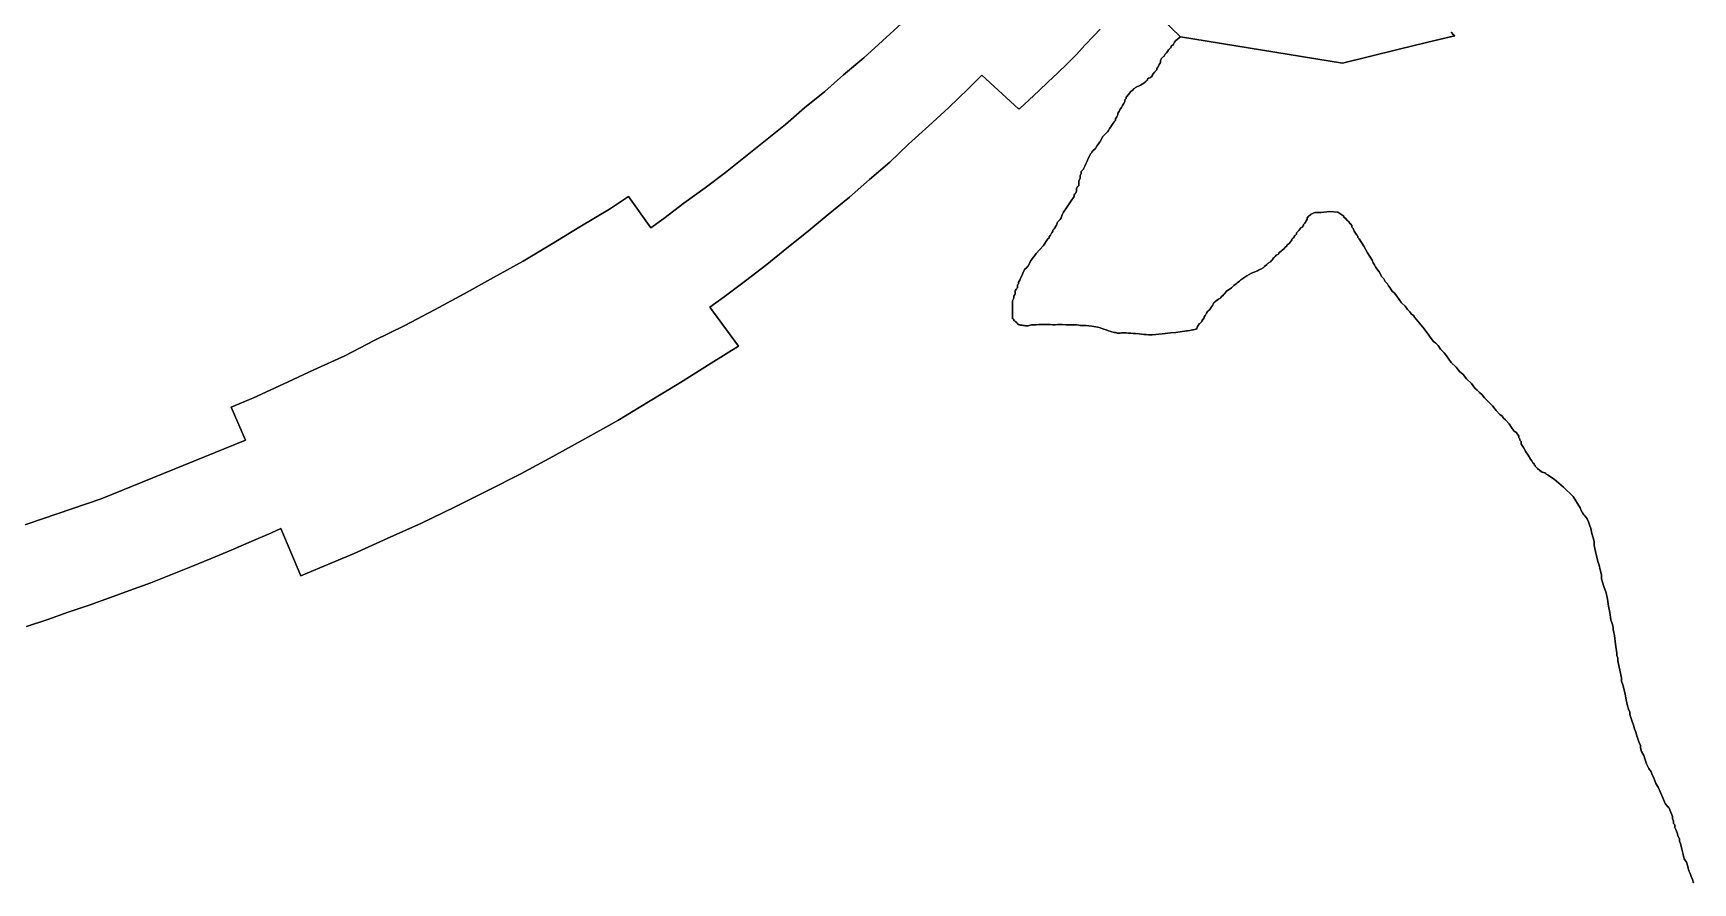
# Model space of a CAD drawing. Header units: inches. Extents: x 11258954 to 11313122, y 3645444 to 3695200.
# Drawn here: x 11285408 to 11286811, y 3677877 to 3678596 of the extents above; entities that cross this region are included whole.
import ezdxf

# ---------------------------------------------------------------- set-up
doc = ezdxf.new("R2010")
doc.units = ezdxf.units.IN
doc.header["$MEASUREMENT"] = 0
doc.layers.add('SchoolBoardDistrict', color=253, linetype='Continuous')
doc.layers.add('SchoolZone_Elementary', color=251, linetype='Continuous')

msp = doc.modelspace()

# ---------------------------------------------------------------- linework, layer by layer
at = {"layer": 'SchoolBoardDistrict'}
for points in [[(11286607, 3678596.5), (11286609, 3678594.25), (11286609.8175, 3678593.637), (11286609.9445, 3678593.542), (11286610, 3678593.5), (11286609.9445, 3678593.4865), (11286609.652, 3678593.417), (11286586, 3678587.75), (11286561.847, 3678581.797), (11286515, 3678570.25), (11286378, 3678592.5), (11286374.0365, 3678589.5275), (11286374, 3678589.5), (11286373.8715, 3678589.307), (11286373, 3678588), (11286372.0965, 3678586.419), (11286372, 3678586.25), (11286371.931, 3678586.1985), (11286370.1655, 3678584.874), (11286370, 3678584.75), (11286370, 3678584.7085), (11286370, 3678584.6945), (11286370, 3678584.6535), (11286370, 3678583.805), (11286370, 3678583.75), (11286369.8345, 3678583.5845), (11286369, 3678582.75), (11286368.055, 3678581.805), (11286368, 3678581.75), (11286367.8895, 3678581.5845), (11286367.055, 3678580.3325), (11286367, 3678580.25), (11286366.8895, 3678580.112), (11286366, 3678579), (11286365.092, 3678578.0915), (11286365, 3678578), (11286364.9265, 3678577.871), (11286364.0865, 3678576.4015), (11286364, 3678576.25), (11286363.921, 3678576.181), (11286362.0785, 3678574.569), (11286362, 3678574.5), (11286361.9135, 3678574.3485), (11286361, 3678572.75), (11286361, 3678572.6945), (11286361, 3678571.055), (11286361, 3678571), (11286360, 3678569.25), (11286359.0185, 3678567.2865), (11286359, 3678567.25), (11286358.853, 3678567.066), (11286358.1655, 3678566.2065), (11286358, 3678566), (11286358, 3678565.986), (11286358, 3678565.945), (11286358, 3678564.8465), (11286358, 3678564.805), (11286358, 3678564.791), (11286358, 3678564.75), (11286357.8345, 3678564.626), (11286357, 3678564), (11286356, 3678562.75), (11286355.11, 3678561.6375), (11286355, 3678561.5), (11286354.945, 3678561.417), (11286354, 3678560), (11286354, 3678559.945), (11286354, 3678559.555), (11286354, 3678559.5), (11286354, 3678559.445), (11286354, 3678559.179), (11286354, 3678559.124), (11286354, 3678559.055), (11286354, 3678559), (11286353.8345, 3678558.9585), (11286353.1655, 3678558.791), (11286353, 3678558.75), (11286353, 3678558.695), (11286353, 3678558.626), (11286353, 3678558.571), (11286353, 3678558.429), (11286353, 3678558.374), (11286353, 3678558.305), (11286353, 3678558.25), (11286352.8345, 3678558.2085), (11286352, 3678558), (11286351, 3678557.75), (11286350.1655, 3678557.124), (11286350, 3678557), (11286350, 3678556.9585), (11286350, 3678556.945), (11286350, 3678556.9035), (11286350, 3678556.0965), (11286350, 3678556.055), (11286350, 3678556.041), (11286350, 3678556), (11286349.8345, 3678555.876), (11286349, 3678555.25), (11286347, 3678553.5), (11286344, 3678551.75), (11286340, 3678549.75), (11286339, 3678549), (11286338.1655, 3678548.5825), (11286338, 3678548.5), (11286338, 3678548.445), (11286338, 3678548.417), (11286338, 3678548.362), (11286338, 3678548.0965), (11286338, 3678548.055), (11286338, 3678548.041), (11286338, 3678548), (11286337.8345, 3678547.876), (11286336, 3678546.5), (11286334, 3678544), (11286332.1655, 3678541.936), (11286332, 3678541.75), (11286332, 3678541.7155), (11286332, 3678541.695), (11286332, 3678540.555), (11286332, 3678540.5), (11286331.8345, 3678540.3345), (11286331.1655, 3678539.6655), (11286331, 3678539.5), (11286331, 3678539.445), (11286331, 3678538.055), (11286331, 3678538), (11286330, 3678536.25), (11286329, 3678534.5), (11286328, 3678533), (11286327, 3678531.5), (11286326, 3678529.5), (11286325, 3678528), (11286325, 3678527.945), (11286325, 3678526.805), (11286325, 3678526.75), (11286324, 3678525), (11286323, 3678523.25), (11286323, 3678523.195), (11286323, 3678522.555), (11286323, 3678522.5), (11286323, 3678522.445), (11286323, 3678521.8465), (11286323, 3678521.805), (11286323, 3678521.7915), (11286323, 3678521.75), (11286322.8345, 3678521.626), (11286322.0365, 3678521.0275), (11286322, 3678521), (11286321.8715, 3678520.807), (11286321, 3678519.5), (11286320, 3678518), (11286319, 3678516.5), (11286318, 3678515), (11286317, 3678513.5), (11286316.11, 3678512.1655), (11286316, 3678512), (11286315.945, 3678511.945), (11286312.1105, 3678508.11), (11286312, 3678508), (11286311.945, 3678507.89), (11286310, 3678504), (11286309.8345, 3678503.7795), (11286307.1655, 3678500.2205), (11286307, 3678500), (11286306.077, 3678498.154), (11286306, 3678498), (11286305.912, 3678497.9335), (11286304.037, 3678496.5275), (11286304, 3678496.5), (11286303.8715, 3678496.307), (11286303.055, 3678495.0825), (11286303, 3678495), (11286302.89, 3678494.862), (11286302.147, 3678493.9335), (11286302, 3678493.75), (11286301.9815, 3678493.7135), (11286301, 3678491.75), (11286300, 3678489.75), (11286299, 3678487.5), (11286298, 3678485.25), (11286297, 3678483.25), (11286296.0305, 3678481.069), (11286296, 3678481), (11286295.865, 3678480.8485), (11286294.1655, 3678478.936), (11286294, 3678478.75), (11286294, 3678478.7155), (11286294, 3678478.695), (11286294, 3678477.055), (11286294, 3678477), (11286293, 3678475.25), (11286293, 3678475.195), (11286293, 3678473.055), (11286293, 3678473), (11286292, 3678470.5), (11286292, 3678470.445), (11286292, 3678468.805), (11286292, 3678468.75), (11286292, 3678468.695), (11286292, 3678467.305), (11286292, 3678467.264), (11286292, 3678467.25), (11286291.8345, 3678467.0435), (11286291.147, 3678466.184), (11286291, 3678466), (11286290.9815, 3678465.9635), (11286290, 3678464), (11286290, 3678463.945), (11286290, 3678462.055), (11286290, 3678462), (11286289.077, 3678460.1545), (11286289, 3678460), (11286288.912, 3678459.934), (11286288.1655, 3678459.374), (11286288, 3678459.25), (11286288, 3678459.209), (11286288, 3678459.195), (11286288, 3678459.1535), (11286288, 3678458.555), (11286288, 3678458.5), (11286288, 3678458.445), (11286288, 3678457.805), (11286288, 3678457.75), (11286285, 3678453), (11286282, 3678448.75), (11286279, 3678444.25), (11286278, 3678442), (11286277, 3678439.5), (11286276.1105, 3678438.1655), (11286276, 3678438), (11286275.945, 3678437.945), (11286274.134, 3678436.134), (11286274, 3678436), (11286273.9685, 3678435.9135), (11286273, 3678433.25), (11286271.1105, 3678430.1795), (11286271, 3678430), (11286270.945, 3678429.959), (11286270.1655, 3678429.374), (11286270, 3678429.25), (11286270, 3678429.209), (11286270, 3678429.195), (11286270, 3678429.1535), (11286270, 3678428.5555), (11286270, 3678428.5), (11286270, 3678428.445), (11286270, 3678428.0555), (11286270, 3678428.014), (11286270, 3678428), (11286269.8345, 3678427.7935), (11286269.138, 3678426.9225), (11286269, 3678426.75), (11286268.9725, 3678426.702), (11286268, 3678425), (11286267, 3678423.5), (11286267, 3678423.445), (11286267, 3678423.0555), (11286267, 3678423), (11286267, 3678422.945), (11286267, 3678422.638), (11286267, 3678422.583), (11286267, 3678422.5555), (11286267, 3678422.5), (11286266.835, 3678422.4175), (11286266.0275, 3678422.014), (11286266, 3678422), (11286265.8625, 3678421.7935), (11286262.099, 3678416.149), (11286262, 3678416), (11286261.934, 3678415.9285), (11286256, 3678409.5), (11286255.836, 3678409.2785), (11286251.164, 3678402.9715), (11286251, 3678402.75), (11286250, 3678400.75), (11286249.0185, 3678398.7865), (11286249, 3678398.75), (11286248.853, 3678398.566), (11286248, 3678397.5), (11286246.1105, 3678395.8465), (11286246, 3678395.75), (11286245.945, 3678395.626), (11286245, 3678393.5), (11286244, 3678391), (11286243, 3678389), (11286242, 3678387), (11286241, 3678385.25), (11286241, 3678385.195), (11286241, 3678384.055), (11286241, 3678384.0135), (11286241, 3678384), (11286240.835, 3678383.793), (11286240.1655, 3678382.9565), (11286240, 3678382.75), (11286240, 3678382.736), (11286240, 3678382.695), (11286240, 3678381.805), (11286240, 3678381.75), (11286240, 3678381.695), (11286240, 3678380.555), (11286240, 3678380.5135), (11286240, 3678380.5), (11286239.835, 3678380.293), (11286239.1105, 3678379.3875), (11286239, 3678379.25), (11286238.945, 3678379.167), (11286238, 3678377.75), (11286238, 3678377.695), (11286238, 3678376.305), (11286238, 3678376.25), (11286238, 3678376.195), (11286238, 3678375.055), (11286238, 3678375.0135), (11286238, 3678375), (11286237.8345, 3678374.793), (11286237.165, 3678373.9565), (11286237, 3678373.75), (11286237, 3678373.736), (11286237, 3678373.695), (11286237, 3678371.805), (11286237, 3678371.75), (11286236, 3678369.5), (11286236, 3678369.445), (11286236, 3678367.555), (11286236, 3678367.5), (11286236, 3678367.445), (11286236, 3678366.555), (11286236, 3678366.5), (11286236, 3678366.445), (11286236, 3678365.555), (11286236, 3678365.5), (11286236, 3678365.445), (11286236, 3678364.305), (11286236, 3678364.25), (11286236, 3678364.195), (11286236, 3678363.555), (11286236, 3678363.5), (11286236, 3678363.445), (11286236, 3678362.555), (11286236, 3678362.5), (11286236, 3678362.445), (11286236, 3678362.055), (11286236, 3678362), (11286236, 3678361.945), (11286236, 3678361.055), (11286236, 3678361), (11286236, 3678360.945), (11286236, 3678360.055), (11286236, 3678360), (11286236, 3678359.945), (11286236, 3678359.305), (11286236, 3678359.25), (11286236, 3678359.195), (11286236, 3678358.055), (11286236, 3678358), (11286236, 3678357.945), (11286236, 3678356.555), (11286236, 3678356.5), (11286236, 3678356.445), (11286236, 3678355.055), (11286236, 3678355), (11286236, 3678354.945), (11286236, 3678354.555), (11286236, 3678354.5), (11286236, 3678354.445), (11286236, 3678354.305), (11286236, 3678354.25), (11286237, 3678354), (11286237, 3678353.945), (11286237, 3678353.555), (11286237, 3678353.5), (11286237, 3678353.445), (11286237, 3678353.055), (11286237, 3678353), (11286237, 3678352.945), (11286237, 3678352.805), (11286237, 3678352.75), (11286238, 3678352.25), (11286238, 3678352.195), (11286238, 3678352.055), (11286238, 3678352), (11286239, 3678351.5), (11286239, 3678351.445), (11286239, 3678351.055), (11286239, 3678351), (11286240, 3678350.5), (11286240, 3678350.445), (11286240, 3678350.055), (11286240, 3678350), (11286241, 3678349.5), (11286242, 3678349), (11286242, 3678348.945), (11286242, 3678348.805), (11286242, 3678348.75), (11286243, 3678348.75), (11286244, 3678348.75), (11286245, 3678348.5), (11286246, 3678348.5), (11286247, 3678348.25), (11286248, 3678348.25), (11286249, 3678348.25), (11286250, 3678348.5), (11286251, 3678348.75), (11286252, 3678349), (11286253, 3678349), (11286254, 3678349), (11286256, 3678349), (11286258, 3678349.25), (11286259, 3678349.25), (11286261, 3678349.5), (11286263, 3678349.5), (11286265, 3678349.5), (11286267, 3678349.25), (11286268, 3678349.25), (11286270, 3678349), (11286272, 3678349), (11286274, 3678349.25), (11286275, 3678349.25), (11286278, 3678349.25), (11286281, 3678349), (11286284, 3678349), (11286286, 3678349), (11286288, 3678349), (11286290, 3678349), (11286292, 3678348.75), (11286293, 3678348.5), (11286294, 3678348.5), (11286298, 3678348.5), (11286303, 3678348), (11286308, 3678347), (11286310, 3678346.5), (11286313, 3678345.5), (11286315, 3678344.75), (11286317, 3678344), (11286319, 3678343.5), (11286320, 3678343.25), (11286321, 3678343), (11286322, 3678342.75), (11286323, 3678342.5), (11286324, 3678342.25), (11286324, 3678342.195), (11286324, 3678342.055), (11286324, 3678342), (11286325, 3678342), (11286326, 3678342), (11286327, 3678342), (11286328, 3678342.25), (11286330, 3678342.25), (11286332, 3678342.25), (11286334, 3678342), (11286336, 3678342), (11286338, 3678341.75), (11286340, 3678341.75), (11286343, 3678341.5), (11286347, 3678341), (11286349, 3678341), (11286351, 3678340.75), (11286354, 3678340.75), (11286357, 3678341), (11286365, 3678341.75), (11286369.5, 3678342.25), (11286374, 3678342.75), (11286383, 3678344), (11286384, 3678344), (11286386, 3678344.25), (11286388, 3678344.75), (11286389, 3678345), (11286391, 3678345.5), (11286391.8345, 3678346.126), (11286392, 3678346.25), (11286392, 3678346.2915), (11286392, 3678346.305), (11286392, 3678346.3465), (11286392, 3678346.445), (11286392, 3678346.5), (11286392, 3678346.555), (11286392, 3678346.695), (11286392, 3678346.75), (11286392, 3678346.805), (11286392, 3678346.945), (11286392, 3678347), (11286393.8895, 3678349.8345), (11286394, 3678350), (11286394.055, 3678350.055), (11286395.908, 3678351.908), (11286396, 3678352), (11286396.0735, 3678352.1285), (11286396.9725, 3678353.7015), (11286397, 3678353.75), (11286397.1375, 3678353.922), (11286397.8345, 3678354.7935), (11286398, 3678355), (11286398, 3678355.0135), (11286398, 3678355.055), (11286398, 3678355.945), (11286398, 3678355.986), (11286398, 3678356), (11286398.165, 3678356.2065), (11286398.862, 3678357.0775), (11286399, 3678357.25), (11286399.0275, 3678357.298), (11286400, 3678359), (11286400.8895, 3678360.3345), (11286401, 3678360.5), (11286401.055, 3678360.555), (11286402.982, 3678362.4815), (11286403, 3678362.5), (11286403.147, 3678362.702), (11286403.162, 3678362.723), (11286404.838, 3678365.027), (11286405, 3678365.25), (11286405.956, 3678367.401), (11286406, 3678367.5), (11286406.1215, 3678367.6215), (11286408, 3678369.5), (11286410, 3678370.75), (11286411.9685, 3678371.9805), (11286412, 3678372), (11286412.134, 3678372.2005), (11286412.857, 3678373.285), (11286413, 3678373.5), (11286413.022, 3678373.5055), (11286413.835, 3678373.7085), (11286414, 3678373.75), (11286414, 3678373.805), (11286414, 3678373.874), (11286414, 3678373.929), (11286414, 3678374.1535), (11286414, 3678374.195), (11286414, 3678374.2085), (11286414, 3678374.25), (11286414.1655, 3678374.374), (11286414.9635, 3678374.9725), (11286415, 3678375), (11286415.1285, 3678375.193), (11286415.89, 3678376.3345), (11286416, 3678376.5), (11286416.0555, 3678376.555), (11286417, 3678377.5), (11286419, 3678379), (11286421, 3678380.5), (11286423, 3678382.25), (11286425, 3678383.75), (11286426, 3678384.75), (11286428, 3678386), (11286429, 3678387.25), (11286434, 3678390.5), (11286438, 3678392.75), (11286443, 3678394.75), (11286444, 3678395.25), (11286445, 3678395.75), (11286446, 3678396.25), (11286448, 3678397.25), (11286449, 3678398.5), (11286451, 3678400), (11286452, 3678401.25), (11286454, 3678402.25), (11286455, 3678403.5), (11286455.8345, 3678404.126), (11286456, 3678404.25), (11286456, 3678404.291), (11286456, 3678404.305), (11286456, 3678404.3465), (11286456, 3678404.9035), (11286456, 3678404.945), (11286456, 3678404.9585), (11286456, 3678405), (11286456.1655, 3678405.124), (11286457, 3678405.75), (11286458, 3678406.75), (11286459, 3678408), (11286460.8345, 3678408.917), (11286461, 3678409), (11286461, 3678409.055), (11286461, 3678409.0825), (11286461, 3678409.1375), (11286461, 3678409.6535), (11286461, 3678409.6945), (11286461, 3678409.7085), (11286461, 3678409.75), (11286461.1655, 3678409.874), (11286462, 3678410.5), (11286463, 3678411.25), (11286464, 3678412.25), (11286465, 3678413), (11286465.8345, 3678413.626), (11286466, 3678413.75), (11286466, 3678413.791), (11286466, 3678413.805), (11286466, 3678413.8465), (11286466, 3678414.1535), (11286466, 3678414.1945), (11286466, 3678414.2085), (11286466, 3678414.25), (11286466.1655, 3678414.374), (11286467, 3678415), (11286467.8345, 3678415.626), (11286468, 3678415.75), (11286468, 3678415.791), (11286468, 3678415.805), (11286468, 3678415.8465), (11286468, 3678416.4035), (11286468, 3678416.4445), (11286468, 3678416.4585), (11286468, 3678416.5), (11286468.1655, 3678416.624), (11286469, 3678417.25), (11286470, 3678418), (11286471, 3678419.25), (11286471.8345, 3678420.293), (11286472, 3678420.5), (11286472, 3678420.5135), (11286472, 3678420.555), (11286472, 3678421.362), (11286472, 3678421.417), (11286472, 3678421.4445), (11286472, 3678421.5), (11286472.1655, 3678421.5825), (11286472.8345, 3678421.9175), (11286473, 3678422), (11286473, 3678422.0555), (11286473, 3678422.083), (11286473, 3678422.138), (11286473, 3678422.3625), (11286473, 3678422.4175), (11286473, 3678422.445), (11286473, 3678422.5), (11286473.1655, 3678422.583), (11286473.8345, 3678422.9175), (11286474, 3678423), (11286474, 3678423.0555), (11286474, 3678423.083), (11286474, 3678423.138), (11286474, 3678423.445), (11286474, 3678423.5), (11286474, 3678423.5555), (11286474, 3678423.9035), (11286474, 3678423.945), (11286474, 3678423.959), (11286474, 3678424), (11286474.1655, 3678424.124), (11286475, 3678424.75), (11286475.8345, 3678425.585), (11286476, 3678425.75), (11286476, 3678425.8055), (11286476, 3678426.695), (11286476, 3678426.75), (11286476.1655, 3678426.9155), (11286477, 3678427.75), (11286478, 3678429), (11286479, 3678430), (11286479.8345, 3678431.0435), (11286480, 3678431.25), (11286480, 3678431.264), (11286480, 3678431.3055), (11286480, 3678431.321), (11286480, 3678431.376), (11286480, 3678431.445), (11286480, 3678431.5), (11286480.1655, 3678431.5415), (11286481, 3678431.75), (11286481.8345, 3678432.7935), (11286482, 3678433), (11286482, 3678433.014), (11286482, 3678433.0555), (11286482, 3678433.945), (11286482, 3678434), (11286482.1655, 3678434.1655), (11286483, 3678435), (11286483.8345, 3678435.835), (11286484, 3678436), (11286484, 3678436.0555), (11286484, 3678436.945), (11286484, 3678437), (11286484.1655, 3678437.1655), (11286484.8345, 3678437.835), (11286485, 3678438), (11286485, 3678438.055), (11286485, 3678438.195), (11286485, 3678438.25), (11286485, 3678438.305), (11286485, 3678438.445), (11286485, 3678438.5), (11286485, 3678438.555), (11286485, 3678438.945), (11286485, 3678439), (11286485, 3678439.055), (11286485, 3678439.6125), (11286485, 3678439.6675), (11286485, 3678439.695), (11286485, 3678439.75), (11286485.1655, 3678439.833), (11286485.8345, 3678440.1675), (11286486, 3678440.25), (11286486, 3678440.305), (11286486, 3678440.333), (11286486, 3678440.388), (11286486, 3678440.821), (11286486, 3678440.876), (11286486, 3678440.945), (11286486, 3678441), (11286486.1655, 3678441.0415), (11286486.8345, 3678441.209), (11286487, 3678441.25), (11286487, 3678441.305), (11286487, 3678441.374), (11286487, 3678441.4295), (11286487, 3678441.571), (11286487, 3678441.626), (11286487, 3678441.695), (11286487, 3678441.75), (11286487.1655, 3678441.7915), (11286487.8345, 3678441.959), (11286488, 3678442), (11286488, 3678442.055), (11286488, 3678442.124), (11286488, 3678442.1795), (11286488, 3678442.3625), (11286488, 3678442.4175), (11286488, 3678442.445), (11286488, 3678442.5), (11286488.1655, 3678442.583), (11286489, 3678443), (11286489.8345, 3678443.209), (11286490, 3678443.25), (11286490, 3678443.305), (11286490, 3678443.321), (11286490, 3678443.374), (11286490, 3678443.4295), (11286490, 3678443.445), (11286490, 3678443.5), (11286490.1655, 3678443.5415), (11286491, 3678443.75), (11286492, 3678444), (11286493, 3678444), (11286495, 3678444), (11286496, 3678444), (11286497, 3678444), (11286504, 3678445), (11286511, 3678444.5), (11286516, 3678441), (11286516, 3678440.945), (11286516, 3678440.305), (11286516, 3678440.25), (11286517, 3678439.5), (11286518, 3678438.75), (11286518, 3678438.695), (11286518, 3678438.555), (11286518, 3678438.5), (11286518, 3678438.445), (11286518, 3678438.305), (11286518, 3678438.25), (11286518, 3678438.195), (11286518, 3678438.055), (11286518, 3678438), (11286519, 3678437.75), (11286519, 3678437.695), (11286519, 3678437.3055), (11286519, 3678437.25), (11286520, 3678436.75), (11286520, 3678436.695), (11286520, 3678436.5555), (11286520, 3678436.5), (11286520, 3678436.445), (11286520, 3678436.3055), (11286520, 3678436.25), (11286521, 3678436), (11286521, 3678435.945), (11286521, 3678435.8055), (11286521, 3678435.75), (11286521, 3678435.695), (11286521, 3678435.0555), (11286521, 3678435), (11286522, 3678434.25), (11286523, 3678433), (11286523, 3678432.945), (11286523, 3678431.8055), (11286523, 3678431.75), (11286524, 3678430.5), (11286525, 3678428.25), (11286526, 3678426.5), (11286527, 3678425), (11286528, 3678424), (11286528, 3678423.945), (11286528, 3678423.0555), (11286528, 3678423), (11286529, 3678421.75), (11286533, 3678415.75), (11286536, 3678410), (11286540, 3678403.75), (11286541, 3678401.5), (11286542, 3678399.75), (11286543, 3678398.25), (11286544, 3678396.5), (11286546, 3678394), (11286547, 3678392), (11286548, 3678390), (11286550, 3678388), (11286551, 3678385.75), (11286553, 3678383.75), (11286554, 3678382), (11286555, 3678380.75), (11286556, 3678379.25), (11286557, 3678377.5), (11286559, 3678376), (11286561, 3678373.25), (11286563, 3678370.5), (11286565, 3678367.75), (11286568, 3678364.75), (11286570, 3678362), (11286572, 3678360), (11286573, 3678358.5), (11286575, 3678357), (11286576, 3678355.5), (11286580, 3678350.5), (11286584, 3678345.75), (11286588, 3678340.25), (11286590, 3678337.5), (11286592, 3678335), (11286594, 3678333.5), (11286596, 3678331.5), (11286598, 3678328.5), (11286601, 3678325.5), (11286603, 3678322.75), (11286605, 3678320), (11286607, 3678317.25), (11286611, 3678313.25), (11286614, 3678309.75), (11286617, 3678307), (11286620, 3678303.5), (11286624, 3678299.5), (11286627, 3678295.5), (11286629, 3678293.75), (11286631, 3678292), (11286633, 3678290), (11286635, 3678287.5), (11286637, 3678285.25), (11286639, 3678283.5), (11286642, 3678280.5), (11286645, 3678276.75), (11286648, 3678273.25), (11286650, 3678271.75), (11286651, 3678270.5), (11286653, 3678268.75), (11286656, 3678265.25), (11286658, 3678262.25), (11286660, 3678259.5), (11286662, 3678258), (11286663, 3678256.5), (11286664, 3678255), (11286664, 3678254.9445), (11286664, 3678254.305), (11286664, 3678254.25), (11286664, 3678254.1945), (11286664, 3678253.555), (11286664, 3678253.5), (11286665, 3678252.75), (11286665, 3678252.6945), (11286665, 3678251.555), (11286665, 3678251.5), (11286666, 3678250.5), (11286666, 3678250.4445), (11286666, 3678249.805), (11286666, 3678249.75), (11286666, 3678249.6945), (11286666, 3678248.555), (11286666, 3678248.5), (11286667, 3678247), (11286668, 3678245.25), (11286670, 3678241.75), (11286672, 3678238.75), (11286674, 3678235.5), (11286675, 3678234), (11286676, 3678232.5), (11286677, 3678231.5), (11286677, 3678231.445), (11286677, 3678230.805), (11286677, 3678230.75), (11286678, 3678230), (11286678, 3678229.945), (11286678, 3678229.555), (11286678, 3678229.5), (11286680, 3678227.5), (11286682, 3678226), (11286684, 3678224.5), (11286686, 3678224), (11286687, 3678223.25), (11286687, 3678223.195), (11286687, 3678223.055), (11286687, 3678223), (11286689, 3678222), (11286691, 3678220.5), (11286694, 3678218.5), (11286702, 3678211.75), (11286710, 3678204), (11286716, 3678194.25), (11286717, 3678192), (11286718, 3678190), (11286719, 3678188.5), (11286720, 3678187.5), (11286721, 3678186.25), (11286722, 3678185), (11286723, 3678182.5), (11286724, 3678180), (11286725, 3678177), (11286726, 3678172.75), (11286727, 3678169), (11286728, 3678166), (11286728, 3678165.945), (11286728, 3678162.555), (11286728, 3678162.5), (11286729, 3678157.5), (11286730, 3678152.5), (11286731, 3678149), (11286732, 3678145.75), (11286733, 3678142), (11286734, 3678137.75), (11286734, 3678137.695), (11286734, 3678134.305), (11286734, 3678134.25), (11286735, 3678131.5), (11286736, 3678127.75), (11286738, 3678122.5), (11286739, 3678117), (11286740, 3678111.25), (11286741, 3678105.75), (11286742, 3678099.5), (11286743, 3678096.5), (11286744, 3678093.5), (11286744, 3678093.445), (11286744, 3678091.555), (11286744, 3678091.5), (11286745, 3678086.25), (11286746, 3678079), (11286747, 3678071.5), (11286747, 3678071.445), (11286747, 3678069.555), (11286747, 3678069.5), (11286748, 3678067.25), (11286748, 3678067.195), (11286748, 3678065.055), (11286748, 3678065), (11286749, 3678059.5), (11286750, 3678054.5), (11286751, 3678050.25), (11286751, 3678050.195), (11286751, 3678047.805), (11286751, 3678047.75), (11286752, 3678044.75), (11286753, 3678041.5), (11286754, 3678036.75), (11286755, 3678032), (11286756, 3678027), (11286757, 3678024), (11286758, 3678021.5), (11286758, 3678021.445), (11286758, 3678019.555), (11286758, 3678019.5), (11286759, 3678017), (11286760, 3678013.75), (11286761, 3678010.5), (11286762, 3678007.5), (11286763, 3678004.5), (11286764, 3678001.5), (11286765, 3677998.25), (11286766, 3677995.5), (11286767, 3677993.5), (11286767, 3677993.445), (11286767, 3677991.305), (11286767, 3677991.25), (11286768, 3677988.25), (11286770, 3677985), (11286771, 3677981.25), (11286772, 3677977.75), (11286774, 3677974), (11286776, 3677971), (11286777, 3677968.5), (11286778, 3677966.5), (11286779, 3677964.25), (11286780, 3677961.25), (11286782, 3677958), (11286784, 3677953.5), (11286786, 3677949), (11286788, 3677944.25), (11286789, 3677943), (11286790, 3677941.75), (11286791, 3677941), (11286792, 3677939), (11286793, 3677936.25), (11286794, 3677933.25), (11286794, 3677933.195), (11286794, 3677931.5555), (11286794, 3677931.5), (11286795, 3677929.5), (11286795, 3677929.445), (11286795, 3677927.555), (11286795, 3677927.5), (11286796, 3677926.25), (11286796, 3677926.1945), (11286796, 3677925.055), (11286796, 3677925), (11286796, 3677924.9445), (11286796, 3677924.055), (11286796, 3677924), (11286797, 3677922.25), (11286798, 3677919.5), (11286799, 3677916.5), (11286800, 3677914.5), (11286800, 3677914.4445), (11286800, 3677912.555), (11286800, 3677912.5), (11286801, 3677910.5), (11286802, 3677905.75), (11286803, 3677901.25), (11286804, 3677897.5), (11286806, 3677894.75), (11286807, 3677891), (11286808, 3677887.5), (11286809, 3677885), (11286810, 3677882.5), (11286811, 3677880), (11286812, 3677877.25)], [(11286812, 3677877.25), (11286811, 3677880), (11286810, 3677882.5), (11286809, 3677885), (11286808, 3677887.5), (11286807, 3677891), (11286806, 3677894.75), (11286804, 3677897.5), (11286803, 3677901.25), (11286802, 3677905.75), (11286801, 3677910.5), (11286800, 3677912.5), (11286800, 3677912.555), (11286800, 3677914.4445), (11286800, 3677914.5), (11286799, 3677916.5), (11286798, 3677919.5), (11286797, 3677922.25), (11286796, 3677924), (11286796, 3677924.055), (11286796, 3677924.9445), (11286796, 3677925), (11286796, 3677925.055), (11286796, 3677926.1945), (11286796, 3677926.25), (11286795, 3677927.5), (11286795, 3677927.555), (11286795, 3677929.445), (11286795, 3677929.5), (11286794, 3677931.5), (11286794, 3677931.5555), (11286794, 3677933.195), (11286794, 3677933.25), (11286793, 3677936.25), (11286792, 3677939), (11286791, 3677941), (11286790, 3677941.75), (11286789, 3677943), (11286788, 3677944.25), (11286786, 3677949), (11286784, 3677953.5), (11286782, 3677958), (11286780, 3677961.25), (11286779, 3677964.25), (11286778, 3677966.5), (11286777, 3677968.5), (11286776, 3677971), (11286774, 3677974), (11286772, 3677977.75), (11286771, 3677981.25), (11286770, 3677985), (11286768, 3677988.25), (11286767, 3677991.25), (11286767, 3677991.305), (11286767, 3677993.445), (11286767, 3677993.5), (11286766, 3677995.5), (11286765, 3677998.25), (11286764, 3678001.5), (11286763, 3678004.5), (11286762, 3678007.5), (11286761, 3678010.5), (11286760, 3678013.75), (11286759, 3678017), (11286758, 3678019.5), (11286758, 3678019.555), (11286758, 3678021.445), (11286758, 3678021.5), (11286757, 3678024), (11286756, 3678027), (11286755, 3678032), (11286754, 3678036.75), (11286753, 3678041.5), (11286752, 3678044.75), (11286751, 3678047.75), (11286751, 3678047.805), (11286751, 3678050.195), (11286751, 3678050.25), (11286750, 3678054.5), (11286749, 3678059.5), (11286748, 3678065), (11286748, 3678065.055), (11286748, 3678067.195), (11286748, 3678067.25), (11286747, 3678069.5), (11286747, 3678069.555), (11286747, 3678071.445), (11286747, 3678071.5), (11286746, 3678079), (11286745, 3678086.25), (11286744, 3678091.5), (11286744, 3678091.555), (11286744, 3678093.445), (11286744, 3678093.5), (11286743, 3678096.5), (11286742, 3678099.5), (11286741, 3678105.75), (11286740, 3678111.25), (11286739, 3678117), (11286738, 3678122.5), (11286736, 3678127.75), (11286735, 3678131.5), (11286734, 3678134.25), (11286734, 3678134.305), (11286734, 3678137.695), (11286734, 3678137.75), (11286733, 3678142), (11286732, 3678145.75), (11286731, 3678149), (11286730, 3678152.5), (11286729, 3678157.5), (11286728, 3678162.5), (11286728, 3678162.555), (11286728, 3678165.945), (11286728, 3678166), (11286727, 3678169), (11286726, 3678172.75), (11286725, 3678177), (11286724, 3678180), (11286723, 3678182.5), (11286722, 3678185), (11286721, 3678186.25), (11286720, 3678187.5), (11286719, 3678188.5), (11286718, 3678190), (11286717, 3678192), (11286716, 3678194.25), (11286710, 3678204), (11286702, 3678211.75), (11286694, 3678218.5), (11286691, 3678220.5), (11286689, 3678222), (11286687, 3678223), (11286687, 3678223.055), (11286687, 3678223.195), (11286687, 3678223.25), (11286686, 3678224), (11286684, 3678224.5), (11286682, 3678226), (11286680, 3678227.5), (11286678, 3678229.5), (11286678, 3678229.555), (11286678, 3678229.945), (11286678, 3678230), (11286677, 3678230.75), (11286677, 3678230.805), (11286677, 3678231.445), (11286677, 3678231.5), (11286676, 3678232.5), (11286675, 3678234), (11286674, 3678235.5), (11286672, 3678238.75), (11286670, 3678241.75), (11286668, 3678245.25), (11286667, 3678247), (11286666, 3678248.5), (11286666, 3678248.555), (11286666, 3678249.6945), (11286666, 3678249.75), (11286666, 3678249.805), (11286666, 3678250.4445), (11286666, 3678250.5), (11286665, 3678251.5), (11286665, 3678251.555), (11286665, 3678252.6945), (11286665, 3678252.75), (11286664, 3678253.5), (11286664, 3678253.555), (11286664, 3678254.1945), (11286664, 3678254.25), (11286664, 3678254.305), (11286664, 3678254.9445), (11286664, 3678255), (11286663, 3678256.5), (11286662, 3678258), (11286660, 3678259.5), (11286658, 3678262.25), (11286656, 3678265.25), (11286653, 3678268.75), (11286651, 3678270.5), (11286650, 3678271.75), (11286648, 3678273.25), (11286645, 3678276.75), (11286642, 3678280.5), (11286639, 3678283.5), (11286637, 3678285.25), (11286635, 3678287.5), (11286633, 3678290), (11286631, 3678292), (11286629, 3678293.75), (11286627, 3678295.5), (11286624, 3678299.5), (11286620, 3678303.5), (11286617, 3678307), (11286614, 3678309.75), (11286611, 3678313.25), (11286607, 3678317.25), (11286605, 3678320), (11286603, 3678322.75), (11286601, 3678325.5), (11286598, 3678328.5), (11286596, 3678331.5), (11286594, 3678333.5), (11286592, 3678335), (11286590, 3678337.5), (11286588, 3678340.25), (11286584, 3678345.75), (11286580, 3678350.5), (11286576, 3678355.5), (11286575, 3678357), (11286573, 3678358.5), (11286572, 3678360), (11286570, 3678362), (11286568, 3678364.75), (11286565, 3678367.75), (11286563, 3678370.5), (11286561, 3678373.25), (11286559, 3678376), (11286557, 3678377.5), (11286556, 3678379.25), (11286555, 3678380.75), (11286554, 3678382), (11286553, 3678383.75), (11286551, 3678385.75), (11286550, 3678388), (11286548, 3678390), (11286547, 3678392), (11286546, 3678394), (11286544, 3678396.5), (11286543, 3678398.25), (11286542, 3678399.75), (11286541, 3678401.5), (11286540, 3678403.75), (11286536, 3678410), (11286533, 3678415.75), (11286529, 3678421.75), (11286528, 3678423), (11286528, 3678423.0555), (11286528, 3678423.945), (11286528, 3678424), (11286527, 3678425), (11286526, 3678426.5), (11286525, 3678428.25), (11286524, 3678430.5), (11286523, 3678431.75), (11286523, 3678431.8055), (11286523, 3678432.945), (11286523, 3678433), (11286522, 3678434.25), (11286521, 3678435), (11286521, 3678435.0555), (11286521, 3678435.695), (11286521, 3678435.75), (11286521, 3678435.8055), (11286521, 3678435.945), (11286521, 3678436), (11286520, 3678436.25), (11286520, 3678436.3055), (11286520, 3678436.445), (11286520, 3678436.5), (11286520, 3678436.5555), (11286520, 3678436.695), (11286520, 3678436.75), (11286519, 3678437.25), (11286519, 3678437.3055), (11286519, 3678437.695), (11286519, 3678437.75), (11286518, 3678438), (11286518, 3678438.055), (11286518, 3678438.195), (11286518, 3678438.25), (11286518, 3678438.305), (11286518, 3678438.445), (11286518, 3678438.5), (11286518, 3678438.555), (11286518, 3678438.695), (11286518, 3678438.75), (11286517, 3678439.5), (11286516, 3678440.25), (11286516, 3678440.305), (11286516, 3678440.945), (11286516, 3678441), (11286511, 3678444.5), (11286504, 3678445), (11286497, 3678444), (11286496, 3678444), (11286495, 3678444), (11286493, 3678444), (11286492, 3678444), (11286491, 3678443.75), (11286490.1655, 3678443.5415), (11286490, 3678443.5), (11286490, 3678443.445), (11286490, 3678443.4295), (11286490, 3678443.374), (11286490, 3678443.321), (11286490, 3678443.305), (11286490, 3678443.25), (11286489.8345, 3678443.209), (11286489, 3678443), (11286488.1655, 3678442.583), (11286488, 3678442.5), (11286488, 3678442.445), (11286488, 3678442.4175), (11286488, 3678442.3625), (11286488, 3678442.1795), (11286488, 3678442.124), (11286488, 3678442.055), (11286488, 3678442), (11286487.8345, 3678441.959), (11286487.1655, 3678441.7915), (11286487, 3678441.75), (11286487, 3678441.695), (11286487, 3678441.626), (11286487, 3678441.571), (11286487, 3678441.4295), (11286487, 3678441.374), (11286487, 3678441.305), (11286487, 3678441.25), (11286486.8345, 3678441.209), (11286486.1655, 3678441.0415), (11286486, 3678441), (11286486, 3678440.945), (11286486, 3678440.876), (11286486, 3678440.821), (11286486, 3678440.388), (11286486, 3678440.333), (11286486, 3678440.305), (11286486, 3678440.25), (11286485.8345, 3678440.1675), (11286485.1655, 3678439.833), (11286485, 3678439.75), (11286485, 3678439.695), (11286485, 3678439.6675), (11286485, 3678439.6125), (11286485, 3678439.055), (11286485, 3678439), (11286485, 3678438.945), (11286485, 3678438.555), (11286485, 3678438.5), (11286485, 3678438.445), (11286485, 3678438.305), (11286485, 3678438.25), (11286485, 3678438.195), (11286485, 3678438.055), (11286485, 3678438), (11286484.8345, 3678437.835), (11286484.1655, 3678437.1655), (11286484, 3678437), (11286484, 3678436.945), (11286484, 3678436.0555), (11286484, 3678436), (11286483.8345, 3678435.835), (11286483, 3678435), (11286482.1655, 3678434.1655), (11286482, 3678434), (11286482, 3678433.945), (11286482, 3678433.0555), (11286482, 3678433.014), (11286482, 3678433), (11286481.8345, 3678432.7935), (11286481, 3678431.75), (11286480.1655, 3678431.5415), (11286480, 3678431.5), (11286480, 3678431.445), (11286480, 3678431.376), (11286480, 3678431.321), (11286480, 3678431.3055), (11286480, 3678431.264), (11286480, 3678431.25), (11286479.8345, 3678431.0435), (11286479, 3678430), (11286478, 3678429), (11286477, 3678427.75), (11286476.1655, 3678426.9155), (11286476, 3678426.75), (11286476, 3678426.695), (11286476, 3678425.8055), (11286476, 3678425.75), (11286475.8345, 3678425.585), (11286475, 3678424.75), (11286474.1655, 3678424.124), (11286474, 3678424), (11286474, 3678423.959), (11286474, 3678423.945), (11286474, 3678423.9035), (11286474, 3678423.5555), (11286474, 3678423.5), (11286474, 3678423.445), (11286474, 3678423.138), (11286474, 3678423.083), (11286474, 3678423.0555), (11286474, 3678423), (11286473.8345, 3678422.9175), (11286473.1655, 3678422.583), (11286473, 3678422.5), (11286473, 3678422.445), (11286473, 3678422.4175), (11286473, 3678422.3625), (11286473, 3678422.138), (11286473, 3678422.083), (11286473, 3678422.0555), (11286473, 3678422), (11286472.8345, 3678421.9175), (11286472.1655, 3678421.5825), (11286472, 3678421.5), (11286472, 3678421.4445), (11286472, 3678421.417), (11286472, 3678421.362), (11286472, 3678420.555), (11286472, 3678420.5135), (11286472, 3678420.5), (11286471.8345, 3678420.293), (11286471, 3678419.25), (11286470, 3678418), (11286469, 3678417.25), (11286468.1655, 3678416.624), (11286468, 3678416.5), (11286468, 3678416.4585), (11286468, 3678416.4445), (11286468, 3678416.4035), (11286468, 3678415.8465), (11286468, 3678415.805), (11286468, 3678415.791), (11286468, 3678415.75), (11286467.8345, 3678415.626), (11286467, 3678415), (11286466.1655, 3678414.374), (11286466, 3678414.25), (11286466, 3678414.2085), (11286466, 3678414.1945), (11286466, 3678414.1535), (11286466, 3678413.8465), (11286466, 3678413.805), (11286466, 3678413.791), (11286466, 3678413.75), (11286465.8345, 3678413.626), (11286465, 3678413), (11286464, 3678412.25), (11286463, 3678411.25), (11286462, 3678410.5), (11286461.1655, 3678409.874), (11286461, 3678409.75), (11286461, 3678409.7085), (11286461, 3678409.6945), (11286461, 3678409.6535), (11286461, 3678409.1375), (11286461, 3678409.0825), (11286461, 3678409.055), (11286461, 3678409), (11286460.8345, 3678408.917), (11286459, 3678408), (11286458, 3678406.75), (11286457, 3678405.75), (11286456.1655, 3678405.124), (11286456, 3678405), (11286456, 3678404.9585), (11286456, 3678404.945), (11286456, 3678404.9035), (11286456, 3678404.3465), (11286456, 3678404.305), (11286456, 3678404.291), (11286456, 3678404.25), (11286455.8345, 3678404.126), (11286455, 3678403.5), (11286454, 3678402.25), (11286452, 3678401.25), (11286451, 3678400), (11286449, 3678398.5), (11286448, 3678397.25), (11286446, 3678396.25), (11286445, 3678395.75), (11286444, 3678395.25), (11286443, 3678394.75), (11286438, 3678392.75), (11286434, 3678390.5), (11286429, 3678387.25), (11286428, 3678386), (11286426, 3678384.75), (11286425, 3678383.75), (11286423, 3678382.25), (11286421, 3678380.5), (11286419, 3678379), (11286417, 3678377.5), (11286416.0555, 3678376.555), (11286416, 3678376.5), (11286415.89, 3678376.3345), (11286415.1285, 3678375.193), (11286415, 3678375), (11286414.9635, 3678374.9725), (11286414.1655, 3678374.374), (11286414, 3678374.25), (11286414, 3678374.2085), (11286414, 3678374.195), (11286414, 3678374.1535), (11286414, 3678373.929), (11286414, 3678373.874), (11286414, 3678373.805), (11286414, 3678373.75), (11286413.835, 3678373.7085), (11286413.022, 3678373.5055), (11286413, 3678373.5), (11286412.857, 3678373.285), (11286412.134, 3678372.2005), (11286412, 3678372), (11286411.9685, 3678371.9805), (11286410, 3678370.75), (11286408, 3678369.5), (11286406.1215, 3678367.6215), (11286406, 3678367.5), (11286405.956, 3678367.401), (11286405, 3678365.25), (11286404.838, 3678365.027), (11286403.162, 3678362.723), (11286403.147, 3678362.702), (11286403, 3678362.5), (11286402.982, 3678362.4815), (11286401.055, 3678360.555), (11286401, 3678360.5), (11286400.8895, 3678360.3345), (11286400, 3678359), (11286399.0275, 3678357.298), (11286399, 3678357.25), (11286398.862, 3678357.0775), (11286398.165, 3678356.2065), (11286398, 3678356), (11286398, 3678355.986), (11286398, 3678355.945), (11286398, 3678355.055), (11286398, 3678355.0135), (11286398, 3678355), (11286397.8345, 3678354.7935), (11286397.1375, 3678353.922), (11286397, 3678353.75), (11286396.9725, 3678353.7015), (11286396.0735, 3678352.1285), (11286396, 3678352), (11286395.908, 3678351.908), (11286394.055, 3678350.055), (11286394, 3678350), (11286393.8895, 3678349.8345), (11286392, 3678347), (11286392, 3678346.945), (11286392, 3678346.805), (11286392, 3678346.75), (11286392, 3678346.695), (11286392, 3678346.555), (11286392, 3678346.5), (11286392, 3678346.445), (11286392, 3678346.3465), (11286392, 3678346.305), (11286392, 3678346.2915), (11286392, 3678346.25), (11286391.8345, 3678346.126), (11286391, 3678345.5), (11286389, 3678345), (11286388, 3678344.75), (11286386, 3678344.25), (11286384, 3678344), (11286383, 3678344), (11286374, 3678342.75), (11286369.5, 3678342.25), (11286365, 3678341.75), (11286357, 3678341), (11286354, 3678340.75), (11286351, 3678340.75), (11286349, 3678341), (11286347, 3678341), (11286343, 3678341.5), (11286340, 3678341.75), (11286338, 3678341.75), (11286336, 3678342), (11286334, 3678342), (11286332, 3678342.25), (11286330, 3678342.25), (11286328, 3678342.25), (11286327, 3678342), (11286326, 3678342), (11286325, 3678342), (11286324, 3678342), (11286324, 3678342.055), (11286324, 3678342.195), (11286324, 3678342.25), (11286323, 3678342.5), (11286322, 3678342.75), (11286321, 3678343), (11286320, 3678343.25), (11286319, 3678343.5), (11286317, 3678344), (11286315, 3678344.75), (11286313, 3678345.5), (11286310, 3678346.5), (11286308, 3678347), (11286303, 3678348), (11286298, 3678348.5), (11286294, 3678348.5), (11286293, 3678348.5), (11286292, 3678348.75), (11286290, 3678349), (11286288, 3678349), (11286286, 3678349), (11286284, 3678349), (11286281, 3678349), (11286278, 3678349.25), (11286275, 3678349.25), (11286274, 3678349.25), (11286272, 3678349), (11286270, 3678349), (11286268, 3678349.25), (11286267, 3678349.25), (11286265, 3678349.5), (11286263, 3678349.5), (11286261, 3678349.5), (11286259, 3678349.25), (11286258, 3678349.25), (11286256, 3678349), (11286254, 3678349), (11286253, 3678349), (11286252, 3678349), (11286251, 3678348.75), (11286250, 3678348.5), (11286249, 3678348.25), (11286248, 3678348.25), (11286247, 3678348.25), (11286246, 3678348.5), (11286245, 3678348.5), (11286244, 3678348.75), (11286243, 3678348.75), (11286242, 3678348.75), (11286242, 3678348.805), (11286242, 3678348.945), (11286242, 3678349), (11286241, 3678349.5), (11286240, 3678350), (11286240, 3678350.055), (11286240, 3678350.445), (11286240, 3678350.5), (11286239, 3678351), (11286239, 3678351.055), (11286239, 3678351.445), (11286239, 3678351.5), (11286238, 3678352), (11286238, 3678352.055), (11286238, 3678352.195), (11286238, 3678352.25), (11286237, 3678352.75), (11286237, 3678352.805), (11286237, 3678352.945), (11286237, 3678353), (11286237, 3678353.055), (11286237, 3678353.445), (11286237, 3678353.5), (11286237, 3678353.555), (11286237, 3678353.945), (11286237, 3678354), (11286236, 3678354.25), (11286236, 3678354.305), (11286236, 3678354.445), (11286236, 3678354.5), (11286236, 3678354.555), (11286236, 3678354.945), (11286236, 3678355), (11286236, 3678355.055), (11286236, 3678356.445), (11286236, 3678356.5), (11286236, 3678356.555), (11286236, 3678357.945), (11286236, 3678358), (11286236, 3678358.055), (11286236, 3678359.195), (11286236, 3678359.25), (11286236, 3678359.305), (11286236, 3678359.945), (11286236, 3678360), (11286236, 3678360.055), (11286236, 3678360.945), (11286236, 3678361), (11286236, 3678361.055), (11286236, 3678361.945), (11286236, 3678362), (11286236, 3678362.055), (11286236, 3678362.445), (11286236, 3678362.5), (11286236, 3678362.555), (11286236, 3678363.445), (11286236, 3678363.5), (11286236, 3678363.555), (11286236, 3678364.195), (11286236, 3678364.25), (11286236, 3678364.305), (11286236, 3678365.445), (11286236, 3678365.5), (11286236, 3678365.555), (11286236, 3678366.445), (11286236, 3678366.5), (11286236, 3678366.555), (11286236, 3678367.445), (11286236, 3678367.5), (11286236, 3678367.555), (11286236, 3678369.445), (11286236, 3678369.5), (11286237, 3678371.75), (11286237, 3678371.805), (11286237, 3678373.695), (11286237, 3678373.736), (11286237, 3678373.75), (11286237.165, 3678373.9565), (11286237.8345, 3678374.793), (11286238, 3678375), (11286238, 3678375.0135), (11286238, 3678375.055), (11286238, 3678376.195), (11286238, 3678376.25), (11286238, 3678376.305), (11286238, 3678377.695), (11286238, 3678377.75), (11286238.945, 3678379.167), (11286239, 3678379.25), (11286239.1105, 3678379.3875), (11286239.835, 3678380.293), (11286240, 3678380.5), (11286240, 3678380.5135), (11286240, 3678380.555), (11286240, 3678381.695), (11286240, 3678381.75), (11286240, 3678381.805), (11286240, 3678382.695), (11286240, 3678382.736), (11286240, 3678382.75), (11286240.1655, 3678382.9565), (11286240.835, 3678383.793), (11286241, 3678384), (11286241, 3678384.0135), (11286241, 3678384.055), (11286241, 3678385.195), (11286241, 3678385.25), (11286242, 3678387), (11286243, 3678389), (11286244, 3678391), (11286245, 3678393.5), (11286245.945, 3678395.626), (11286246, 3678395.75), (11286246.1105, 3678395.8465), (11286248, 3678397.5), (11286248.853, 3678398.566), (11286249, 3678398.75), (11286249.0185, 3678398.7865), (11286250, 3678400.75), (11286251, 3678402.75), (11286251.164, 3678402.9715), (11286255.836, 3678409.2785), (11286256, 3678409.5), (11286261.934, 3678415.9285), (11286262, 3678416), (11286262.099, 3678416.149), (11286265.8625, 3678421.7935), (11286266, 3678422), (11286266.0275, 3678422.014), (11286266.835, 3678422.4175), (11286267, 3678422.5), (11286267, 3678422.5555), (11286267, 3678422.583), (11286267, 3678422.638), (11286267, 3678422.945), (11286267, 3678423), (11286267, 3678423.0555), (11286267, 3678423.445), (11286267, 3678423.5), (11286268, 3678425), (11286268.9725, 3678426.702), (11286269, 3678426.75), (11286269.138, 3678426.9225), (11286269.8345, 3678427.7935), (11286270, 3678428), (11286270, 3678428.014), (11286270, 3678428.0555), (11286270, 3678428.445), (11286270, 3678428.5), (11286270, 3678428.5555), (11286270, 3678429.1535), (11286270, 3678429.195), (11286270, 3678429.209), (11286270, 3678429.25), (11286270.1655, 3678429.374), (11286270.945, 3678429.959), (11286271, 3678430), (11286271.1105, 3678430.1795), (11286273, 3678433.25), (11286273.9685, 3678435.9135), (11286274, 3678436), (11286274.134, 3678436.134), (11286275.945, 3678437.945), (11286276, 3678438), (11286276.1105, 3678438.1655), (11286277, 3678439.5), (11286278, 3678442), (11286279, 3678444.25), (11286282, 3678448.75), (11286285, 3678453), (11286288, 3678457.75), (11286288, 3678457.805), (11286288, 3678458.445), (11286288, 3678458.5), (11286288, 3678458.555), (11286288, 3678459.1535), (11286288, 3678459.195), (11286288, 3678459.209), (11286288, 3678459.25), (11286288.1655, 3678459.374), (11286288.912, 3678459.934), (11286289, 3678460), (11286289.077, 3678460.1545), (11286290, 3678462), (11286290, 3678462.055), (11286290, 3678463.945), (11286290, 3678464), (11286290.9815, 3678465.9635), (11286291, 3678466), (11286291.147, 3678466.184), (11286291.8345, 3678467.0435), (11286292, 3678467.25), (11286292, 3678467.264), (11286292, 3678467.305), (11286292, 3678468.695), (11286292, 3678468.75), (11286292, 3678468.805), (11286292, 3678470.445), (11286292, 3678470.5), (11286293, 3678473), (11286293, 3678473.055), (11286293, 3678475.195), (11286293, 3678475.25), (11286294, 3678477), (11286294, 3678477.055), (11286294, 3678478.695), (11286294, 3678478.7155), (11286294, 3678478.75), (11286294.1655, 3678478.936), (11286295.865, 3678480.8485), (11286296, 3678481), (11286296.0305, 3678481.069), (11286297, 3678483.25), (11286298, 3678485.25), (11286299, 3678487.5), (11286300, 3678489.75), (11286301, 3678491.75), (11286301.9815, 3678493.7135), (11286302, 3678493.75), (11286302.147, 3678493.9335), (11286302.89, 3678494.862), (11286303, 3678495), (11286303.055, 3678495.0825), (11286303.8715, 3678496.307), (11286304, 3678496.5), (11286304.037, 3678496.5275), (11286305.912, 3678497.9335), (11286306, 3678498), (11286306.077, 3678498.154), (11286307, 3678500), (11286307.1655, 3678500.2205), (11286309.8345, 3678503.7795), (11286310, 3678504), (11286311.945, 3678507.89), (11286312, 3678508), (11286312.1105, 3678508.11), (11286315.945, 3678511.945), (11286316, 3678512), (11286316.11, 3678512.1655), (11286317, 3678513.5), (11286318, 3678515), (11286319, 3678516.5), (11286320, 3678518), (11286321, 3678519.5), (11286321.8715, 3678520.807), (11286322, 3678521), (11286322.0365, 3678521.0275), (11286322.8345, 3678521.626), (11286323, 3678521.75), (11286323, 3678521.7915), (11286323, 3678521.805), (11286323, 3678521.8465), (11286323, 3678522.445), (11286323, 3678522.5), (11286323, 3678522.555), (11286323, 3678523.195), (11286323, 3678523.25), (11286324, 3678525), (11286325, 3678526.75), (11286325, 3678526.805), (11286325, 3678527.945), (11286325, 3678528), (11286326, 3678529.5), (11286327, 3678531.5), (11286328, 3678533), (11286329, 3678534.5), (11286330, 3678536.25), (11286331, 3678538), (11286331, 3678538.055), (11286331, 3678539.445), (11286331, 3678539.5), (11286331.1655, 3678539.6655), (11286331.8345, 3678540.3345), (11286332, 3678540.5), (11286332, 3678540.555), (11286332, 3678541.695), (11286332, 3678541.7155), (11286332, 3678541.75), (11286332.1655, 3678541.936), (11286334, 3678544), (11286336, 3678546.5), (11286337.8345, 3678547.876), (11286338, 3678548), (11286338, 3678548.041), (11286338, 3678548.055), (11286338, 3678548.0965), (11286338, 3678548.362), (11286338, 3678548.417), (11286338, 3678548.445), (11286338, 3678548.5), (11286338.1655, 3678548.5825), (11286339, 3678549), (11286340, 3678549.75), (11286344, 3678551.75), (11286347, 3678553.5), (11286349, 3678555.25), (11286349.8345, 3678555.876), (11286350, 3678556), (11286350, 3678556.041), (11286350, 3678556.055), (11286350, 3678556.0965), (11286350, 3678556.9035), (11286350, 3678556.945), (11286350, 3678556.9585), (11286350, 3678557), (11286350.1655, 3678557.124), (11286351, 3678557.75), (11286352, 3678558), (11286352.8345, 3678558.2085), (11286353, 3678558.25), (11286353, 3678558.305), (11286353, 3678558.374), (11286353, 3678558.429), (11286353, 3678558.571), (11286353, 3678558.626), (11286353, 3678558.695), (11286353, 3678558.75), (11286353.1655, 3678558.791), (11286353.8345, 3678558.9585), (11286354, 3678559), (11286354, 3678559.055), (11286354, 3678559.124), (11286354, 3678559.179), (11286354, 3678559.445), (11286354, 3678559.5), (11286354, 3678559.555), (11286354, 3678559.945), (11286354, 3678560), (11286354.945, 3678561.417), (11286355, 3678561.5), (11286355.11, 3678561.6375), (11286356, 3678562.75), (11286357, 3678564), (11286357.8345, 3678564.626), (11286358, 3678564.75), (11286358, 3678564.791), (11286358, 3678564.805), (11286358, 3678564.8465), (11286358, 3678565.945), (11286358, 3678565.986), (11286358, 3678566), (11286358.1655, 3678566.2065), (11286358.853, 3678567.066), (11286359, 3678567.25), (11286359.0185, 3678567.2865), (11286360, 3678569.25), (11286361, 3678571), (11286361, 3678571.055), (11286361, 3678572.6945), (11286361, 3678572.75), (11286361.9135, 3678574.3485), (11286362, 3678574.5), (11286362.0785, 3678574.569), (11286363.921, 3678576.181), (11286364, 3678576.25), (11286364.0865, 3678576.4015), (11286364.9265, 3678577.871), (11286365, 3678578), (11286365.092, 3678578.0915), (11286366, 3678579), (11286366.8895, 3678580.112), (11286367, 3678580.25), (11286367.055, 3678580.3325), (11286367.8895, 3678581.5845), (11286368, 3678581.75), (11286368.055, 3678581.805), (11286369, 3678582.75), (11286369.8345, 3678583.5845), (11286370, 3678583.75), (11286370, 3678583.805), (11286370, 3678584.6535), (11286370, 3678584.6945), (11286370, 3678584.7085), (11286370, 3678584.75), (11286370.1655, 3678584.874), (11286371.931, 3678586.1985), (11286372, 3678586.25), (11286372.0965, 3678586.419), (11286373, 3678588), (11286373.8715, 3678589.307), (11286374, 3678589.5), (11286374.0365, 3678589.5275), (11286378, 3678592.5), (11286515, 3678570.25), (11286561.847, 3678581.797), (11286586, 3678587.75), (11286609.652, 3678593.417), (11286609.9445, 3678593.4865), (11286610, 3678593.5), (11286609.9445, 3678593.542), (11286609.8175, 3678593.637), (11286609, 3678594.25), (11286607, 3678596.5)]]:
    msp.add_lwpolyline(points, dxfattribs=at)
at = {"layer": 'SchoolZone_Elementary'}
for points in [[(11286338, 3678631.5, 0), (11286378, 3678592.5, 0), (11286515, 3678570.25, 0), (11286561.847, 3678581.797, 0), (11286586, 3678587.75, 0), (11286610, 3678593.5, 0), (11286609, 3678594.25, 0), (11286607, 3678596.5, 0)], [(11286607, 3678596.5, 0), (11286609, 3678594.25, 0), (11286610, 3678593.5, 0), (11286586, 3678587.75, 0), (11286561.847, 3678581.797, 0), (11286515, 3678570.25, 0), (11286378, 3678592.5, 0), (11286338, 3678631.5, 0)], [(11285353, 3678164, 0), (11285465, 3678202, 0), (11285587, 3678251.5, 0), (11285575, 3678279.5, 0), (11285594, 3678287.25, 0), (11285619, 3678299, 0), (11285645, 3678311, 0), (11285671, 3678323, 0), (11285696, 3678335.75, 0), (11285722, 3678348.5, 0), (11285747, 3678361.75, 0), (11285772, 3678375.25, 0), (11285797, 3678389, 0), (11285822, 3678403, 0), (11285846, 3678417.25, 0), (11285870, 3678432, 0), (11285895, 3678447, 0), (11285911, 3678457.5, 0), (11285930, 3678431.25, 0), (11285941, 3678439, 0), (11285958, 3678452, 0), (11285976, 3678465, 0), (11285993, 3678478, 0), (11286010, 3678491.5, 0), (11286027, 3678505, 0), (11286044, 3678518.5, 0), (11286060, 3678532.5, 0), (11286077, 3678546.5, 0), (11286093, 3678560.5, 0), (11286110, 3678574.75, 0), (11286126, 3678589.25, 0), (11286142, 3678604, 0)], [(11286142, 3678604, 0), (11286126, 3678589.25, 0), (11286110, 3678574.75, 0), (11286093, 3678560.5, 0), (11286077, 3678546.5, 0), (11286060, 3678532.5, 0), (11286044, 3678518.5, 0), (11286027, 3678505, 0), (11286010, 3678491.5, 0), (11285993, 3678478, 0), (11285976, 3678465, 0), (11285958, 3678452, 0), (11285941, 3678439, 0), (11285930, 3678431.25, 0), (11285911, 3678457.5, 0), (11285895, 3678447, 0), (11285870, 3678432, 0), (11285846, 3678417.25, 0), (11285822, 3678403, 0), (11285797, 3678389, 0), (11285772, 3678375.25, 0), (11285747, 3678361.75, 0), (11285722, 3678348.5, 0), (11285696, 3678335.75, 0), (11285671, 3678323, 0), (11285645, 3678311, 0), (11285619, 3678299, 0), (11285594, 3678287.25, 0), (11285575, 3678279.5, 0), (11285587, 3678251.5, 0), (11285465, 3678202, 0), (11285353, 3678164, 0)], [(11285402, 3678094, 0), (11285420, 3678100, 0), (11285437, 3678106, 0), (11285455, 3678112, 0), (11285472, 3678118.25, 0), (11285489, 3678124.5, 0), (11285507, 3678131, 0), (11285524, 3678137.75, 0), (11285541, 3678144.5, 0), (11285558, 3678151.5, 0), (11285575, 3678158.5, 0), (11285592, 3678165.75, 0), (11285609, 3678173.25, 0), (11285617, 3678176.75, 0), (11285634, 3678136.75, 0), (11285650, 3678143.5, 0), (11285679, 3678155.75, 0), (11285707, 3678168.5, 0), (11285736, 3678181.5, 0), (11285764, 3678195, 0), (11285792, 3678209, 0), (11285820, 3678223, 0), (11285847, 3678237.75, 0), (11285874, 3678252.75, 0), (11285902, 3678268.25, 0), (11285928, 3678284, 0), (11285955, 3678300.25, 0), (11285981, 3678316.75, 0), (11286004, 3678331, 0), (11285980, 3678364, 0), (11285992, 3678372.75, 0), (11286010, 3678386.25, 0), (11286028, 3678400, 0), (11286045, 3678414, 0), (11286063, 3678428.25, 0), (11286080, 3678442.5, 0), (11286098, 3678457, 0), (11286115, 3678472, 0), (11286132, 3678486.75, 0), (11286148, 3678502, 0), (11286165, 3678517.25, 0), (11286182, 3678532.75, 0), (11286198, 3678548.5, 0), (11286210, 3678560.25, 0), (11286241, 3678531.75, 0), (11286242, 3678532, 0), (11286250, 3678539.5, 0), (11286258, 3678547, 0), (11286266, 3678554.5, 0), (11286274, 3678562, 0), (11286282, 3678569.75, 0), (11286290, 3678577.75, 0), (11286297, 3678585.5, 0), (11286305, 3678593.75, 0), (11286310, 3678599, 0)], [(11286310, 3678599, 0), (11286305, 3678593.75, 0), (11286297, 3678585.5, 0), (11286290, 3678577.75, 0), (11286282, 3678569.75, 0), (11286274, 3678562, 0), (11286266, 3678554.5, 0), (11286258, 3678547, 0), (11286250, 3678539.5, 0), (11286242, 3678532, 0), (11286241, 3678531.75, 0), (11286210, 3678560.25, 0), (11286198, 3678548.5, 0), (11286182, 3678532.75, 0), (11286165, 3678517.25, 0), (11286148, 3678502, 0), (11286132, 3678486.75, 0), (11286115, 3678472, 0), (11286098, 3678457, 0), (11286080, 3678442.5, 0), (11286063, 3678428.25, 0), (11286045, 3678414, 0), (11286028, 3678400, 0), (11286010, 3678386.25, 0), (11285992, 3678372.75, 0), (11285980, 3678364, 0), (11286004, 3678331, 0), (11285981, 3678316.75, 0), (11285955, 3678300.25, 0), (11285928, 3678284, 0), (11285902, 3678268.25, 0), (11285874, 3678252.75, 0), (11285847, 3678237.75, 0), (11285820, 3678223, 0), (11285792, 3678209, 0), (11285764, 3678195, 0), (11285736, 3678181.5, 0), (11285707, 3678168.5, 0), (11285679, 3678155.75, 0), (11285650, 3678143.5, 0), (11285634, 3678136.75, 0), (11285617, 3678176.75, 0), (11285609, 3678173.25, 0), (11285592, 3678165.75, 0), (11285575, 3678158.5, 0), (11285558, 3678151.5, 0), (11285541, 3678144.5, 0), (11285524, 3678137.75, 0), (11285507, 3678131, 0), (11285489, 3678124.5, 0), (11285472, 3678118.25, 0), (11285455, 3678112, 0), (11285437, 3678106, 0), (11285420, 3678100, 0), (11285402, 3678094, 0)]]:
    msp.add_polyline3d(points, dxfattribs=at)

doc.saveas('drawing.dxf')
